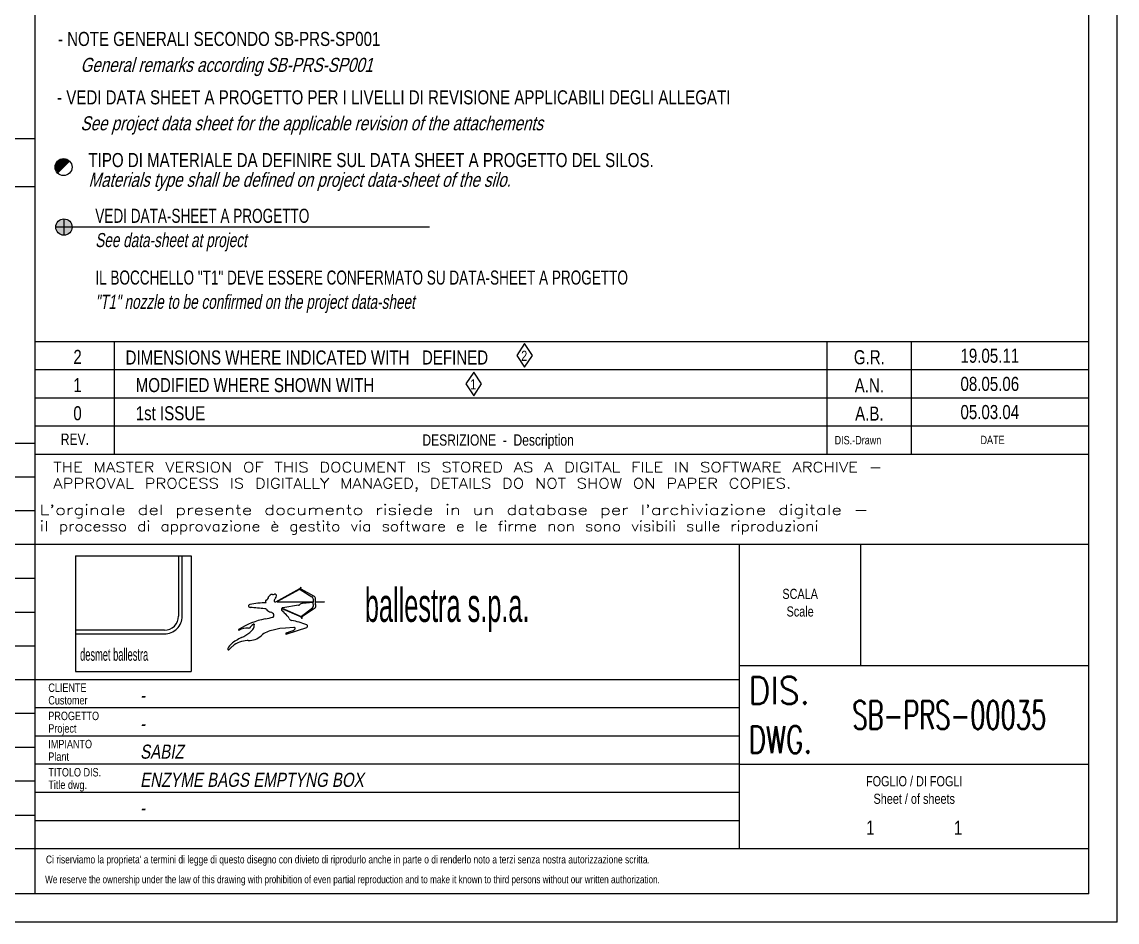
# Model space of a CAD drawing. Extents: x 0 to 8410, y 0 to 5940.
# Drawn here: x 6466 to 8410, y 0 to 1598 of the extents above; entities that cross this region are included whole.
import ezdxf
from ezdxf.enums import TextEntityAlignment as Align

# ---------------------------------------------------------------- set-up
doc = ezdxf.new("R2010")
doc.units = 0
doc.header["$LTSCALE"] = 10
doc.header["$MEASUREMENT"] = 0
doc.layers.add('P-606E', color=7, linetype='Continuous')
doc.styles.add('COMPLEX', font='txt.shx')
doc.styles.add('SIMPLEX_M', font='txt.shx', dxfattribs={"width": 0.88})

msp = doc.modelspace()

# ---------------------------------------------------------------- hatches: boundary and pattern name
at = {"layer": 'P-606E', "linetype": 'Continuous'}
h = msp.add_hatch(dxfattribs=at)
h.set_pattern_fill('_U', color=4, angle=45, style=0, pattern_type=0)
h.set_pattern_definition([(45, (0, 0), (-0.70710678, 0.70710678), [])])
h.paths.add_polyline_path([(6551.0029, 1350.5501), (6550.2192, 1351.2797), (6549.3854, 1351.9516), (6548.5059, 1352.5623), (6547.585, 1353.1086), (6546.6275, 1353.5879), (6545.6382, 1353.9977), (6544.6223, 1354.3358), (6543.5847, 1354.6007), (6542.531, 1354.7908), (6541.4664, 1354.9052), (6540.3963, 1354.9434), (6539.3262, 1354.9052), (6538.2615, 1354.7908), (6537.2078, 1354.6007), (6536.1703, 1354.3358), (6535.1543, 1353.9977), (6534.165, 1353.5879), (6533.2075, 1353.1086), (6532.2867, 1352.5623), (6531.4071, 1351.9516), (6530.5734, 1351.2797), (6529.7897, 1350.5501), (6529.06, 1349.7664), (6528.3881, 1348.9326), (6527.7775, 1348.0531), (6527.2311, 1347.1322), (6526.7518, 1346.1747), (6526.342, 1345.1854), (6526.0039, 1344.1694), (6525.7391, 1343.1319), (6525.5489, 1342.0782), (6525.4345, 1341.0135), (6525.3963, 1339.9434), (6525.4345, 1338.8734), (6525.5489, 1337.8087), (6525.7391, 1336.755), (6526.0039, 1335.7175), (6526.342, 1334.7015), (6526.7518, 1333.7122), (6527.2311, 1332.7547), (6527.7775, 1331.8338), (6528.3881, 1330.9543), (6529.06, 1330.1205), (6529.7897, 1329.3368)])
h = msp.add_hatch(color=6, dxfattribs=at)
edge = h.paths.add_edge_path()
edge.add_arc((6540.9555, 1233.5457), 14.4408, 0, 360)

# ---------------------------------------------------------------- linework, layer by layer
at = {"layer": 'P-606E', "color": 6, "linetype": 'Continuous'}
for p, q in [((8410, 0), (8410, 5940)), ((7189.9453, 1233.5457), (6555.3963, 1233.5457)), ((8360, 1030), (6490, 1030)), ((7358.5956, 1026.6377), (7344.7207, 1005.6377)), ((7372.4705, 1005.6377), (7358.5956, 1026.6377)), ((7895.3703, 830), (7895.3703, 1030)), ((8045.3703, 830), (8045.3703, 1030)), ((7344.7207, 1005.6377), (7358.5956, 984.6377)), ((7358.5956, 984.6377), (7372.4705, 1005.6377)), ((8360, 980), (6490, 980)), ((7268.1323, 976.1227), (7254.2574, 955.1227)), ((7282.0072, 955.1227), (7268.1323, 976.1227)), ((7254.2574, 955.1227), (7268.1323, 934.1227)), ((7268.1323, 934.1227), (7282.0072, 955.1227)), ((8360, 930), (6490, 930)), ((4590, 790), (6490, 790)), ((6490, 730), (4590, 730)), ((6490, 670), (3480, 670)), ((6561.5612, 650.3092), (6766.8704, 650.3092)), ((6561.5612, 650.3092), (6561.5612, 445)), ((6744.1296, 650.3092), (6744.1296, 542.8429)), ((6750.7849, 542.8429), (6750.7849, 650.3092)), ((6766.8704, 650.3092), (6766.8704, 445)), ((6490, 610), (3480, 610)), ((6917.2393, 568.4039), (6959.3858, 591.8047)), ((6919.4999, 568.8296), (6959.5376, 591.0595)), ((6961.1897, 594.2599), (6959.4092, 592.0003)), ((6960.4168, 590.2918), (6980.967, 577.3528)), ((6984.5335, 578.592), (6962.0579, 590.9937)), ((6919.5937, 568.4172), (6983.0634, 568.5192)), ((6983.1394, 566.9593), (6964.4304, 565.4865)), ((6983.0337, 573.7058), (6983.041, 568.9793)), ((6983.041, 568.9793), (6983.0634, 568.5192)), ((6983.1394, 566.9593), (6983.1671, 566.3904)), ((6983.6163, 561.4164), (6983.1671, 566.3904)), ((6986.9482, 569.014), (6986.9686, 568.5254)), ((6986.9686, 568.5254), (7003.369, 568.5517)), ((7003.369, 568.5517), (6987.0213, 567.2649)), ((6987.0213, 567.2649), (6987.044, 566.721)), ((3480, 550), (6490, 550)), ((6871.1065, 558.5196), (6871.1662, 558.5196)), ((6927.6152, 556.3895), (6961.8129, 541.7418)), ((6928.2104, 556.9164), (6962.1459, 542.3811)), ((6956.9912, 562.1989), (6929.3919, 557.9692)), ((6962.67, 542.7652), (6981.9039, 557.5902)), ((6985.5717, 556.694), (6964.3701, 542.2216)), ((6963.8148, 538.888), (6961.8285, 540.9689)), ((6719.4482, 518.1616), (6561.5612, 518.1616)), ((6561.5612, 511.5063), (6719.4482, 511.5063)), ((6851.7608, 518.1614), (6851.9589, 518.1979)), ((6868.3854, 521.7599), (6867.8066, 521.913)), ((6869.6457, 521.1586), (6868.3854, 521.7599)), ((6924.1415, 520.8057), (6912.4507, 518.3433)), ((6934.3703, 521.8144), (6924.1415, 520.8057)), ((6949.1629, 523.0775), (6934.3703, 521.8144)), ((6936.8117, 511.1298), (6935.1005, 511.0548)), ((6936.096, 513.3372), (6944.2153, 516.2754)), ((6971.27, 522.0826), (6936.8117, 511.1298)), ((6490, 490), (3480, 490)), ((6838.5331, 488.0785), (6835.6142, 484.9757)), ((6866.3271, 499.9341), (6856.0681, 497.9556)), ((6868.0684, 499.9424), (6866.3271, 499.9341)), ((6831.6299, 484.2125), (6831.6143, 484.6082)), ((6835.6142, 484.9757), (6833.4627, 483.2622)), ((6490, 430), (3480, 430)), ((6561.5612, 445), (6766.8704, 445)), ((6490, 370), (3480, 370)), ((7740, 380), (6490, 380)), ((7740, 330), (6490, 330)), ((6490, 310), (3480, 310)), ((7740, 280), (6490, 280)), ((6490, 250), (3480, 250)), ((7740, 230), (6490, 230)), ((3480, 190), (6490, 190)), ((7740, 180), (6490, 180)), ((6490, 130), (3480, 130)), ((8410, 0), (0, 0))]:
    msp.add_line(p, q, dxfattribs=at)
at = {"layer": 'P-606E', "color": 3, "linetype": 'Continuous'}
for p, q in [((8360, 50), (8360, 5890)), ((6490, 50), (6490, 3590)), ((6490, 1389.9787), (4830, 1389.9787)), ((6490, 1305), (4830, 1305)), ((8360, 880), (6490, 880)), ((3480, 850), (6490, 850)), ((8360, 830), (6490, 830)), ((8360, 670), (6490, 670)), ((7740, 130), (7740, 670)), ((7955, 455), (7955, 670)), ((8360, 455), (7740, 455)), ((7740, 430), (6490, 430)), ((7740, 280), (8360, 280)), ((8360, 130), (6490, 130)), ((8360, 50), (50, 50))]:
    msp.add_line(p, q, dxfattribs=at)
at = {"layer": 'P-606E', "color": 4, "linetype": 'Continuous'}
for p, q in [((6529.7897, 1329.3368), (6551.0029, 1350.5501)), ((6630, 1030), (6630, 830))]:
    msp.add_line(p, q, dxfattribs=at)
at = {"layer": 'P-606E', "color": 5, "linetype": 'Continuous'}
for p, q in [((6540.9555, 1247.9865), (6540.9555, 1219.105)), ((6555.3963, 1233.5457), (6526.5147, 1233.5457))]:
    msp.add_line(p, q, dxfattribs=at)
at = {"layer": 'P-606E', "color": 4, "linetype": 'Continuous'}
msp.add_circle((6540.3963, 1339.9434), 15, dxfattribs=at)
at = {"layer": 'P-606E', "color": 6, "linetype": 'Continuous'}
msp.add_circle((6540.9555, 1233.5457), 14.4408, dxfattribs=at)
for centre, radius, start, end in [((6960.8925, 591.7236), 1.5089, 169.4337326, 176.9196542), ((6960.8925, 591.7237), 1.5089, 206.1150455, 251.6232785), ((6962.8381, 592.9496), 2.1057, 141.5201873, 248.2534708), ((6871.1363, 561.142), 2.6226, 97.7744685, 279.8195002), ((6901.8621, 407.4529), 159.348, 90.6717671, 101.247517), ((6901.0964, 569.1669), 2.6202, 112.0302087, 245.114124), ((6896.978, 578.2735), 7.3773, 295.1529294, 353.4605911), ((6910.9086, 573.9374), 7.4699, 89.6705546, 152.0954279), ((6911.2787, 591.4261), 10.0243, 268.1298196, 291.066298), ((6915.3534, 569.6188), 1.2809, 176.5320756, 254.1878235), ((6921.3576, 569.1285), 7.3048, 130.7635331, 175.5417787), ((6915.4688, 579.3167), 2.8169, 355.604175, 102.0247912), ((6916.0628, 575.951), 7.6382, 262.0352931, 278.8603907), ((6908.0436, 580.4538), 10.3228, 325.8651, 352.468587), ((6919.5935, 568.634), 0.2168, 115.5548518, 270.0745073), ((6964.6556, 557.8165), 7.6733, 91.6819412, 134.0725982), ((6978.7534, 573.6893), 4.2803, 0.2209447, 58.857603), ((6982.0454, 573.1052), 6.0245, 46.1259243, 65.6062393), ((6982.5948, 574.3416), 4.7748, 340.150955, 40.5878224), ((6994.3217, 570.5958), 7.5413, 163.6369127, 192.1078741), ((6995.4585, 565.8969), 8.4548, 174.4063794, 199.3493516), ((6667.1508, -1643.5564), 2211.5831, 84.02194, 84.696161), ((6897.2988, 551.1738), 4.8294, 51.2510559, 87.8263035), ((6911.4728, 564.2373), 14.5184, 219.8188116, 255.9921639), ((6905.4985, 541.46), 9.0321, 25.5256842, 74.1950933), ((6910.1326, 544.397), 3.6438, 304.652834, 15.1950946), ((6929.4793, 555.1414), 2.6674, 158.6783097, 207.2487598), ((6927.4118, 556.0117), 0.429, 61.702288, 166.5877278), ((6929.3827, 555.3686), 2.6968, 212.4879153, 217.8998994), ((6945.2569, 568.9169), 23.5641, 220.1849051, 229.7711669), ((6928.4375, 557.1944), 0.3589, 107.6855314, 230.7593991), ((6930.2597, 554.3141), 3.7568, 103.3560673, 120.9358946), ((6925.5323, 544.6158), 7.7542, 22.3616201, 54.4722376), ((6919.9128, 527.8189), 23.5274, 27.404525, 57.068093), ((6956.868, 565.4128), 3.2162, 272.1944894, 319.6277307), ((6979.3536, 561.0278), 4.2804, 306.5713746, 5.207929), ((6982.362, 561.7889), 6.0216, 302.2098419, 305.6865122), ((6982.5622, 561.9302), 6.0246, 303.3554134, 322.8357297), ((6983.2976, 560.7945), 4.7748, 328.3739554, 28.8108211), ((6719.4483, 542.8429), 31.3367, 269.9999572, 0.0000428), ((6719.4483, 542.8429), 24.6813, 269.999957, 0.000043), ((6924.9601, 400.4351), 140.1536, 101.1111115, 121.4952396), ((6897.4297, 500.7734), 34.4602, 125.4739845, 143.732215), ((6877.9023, 527.795), 1.1435, 66.1588519, 114.3241915), ((6916.0706, 523.7469), 38.0487, 172.3059813, 181.0190432), ((6870.716, 682.1406), 146.7287, 280.6968722, 286.4247811), ((6945.8892, 540.9552), 5.5878, 204.3884141, 260.4473816), ((6900.3029, 327.3814), 212.8023, 70.372521, 77.885788), ((6963.279, 541.3847), 1.5089, 166.3107362, 195.9933791), ((6963.279, 541.3847), 1.5089, 113.8068943, 138.6735407), ((6965.3318, 540.3483), 2.1057, 117.1750314, 223.9083298), ((6969.5821, 525.7256), 4.0151, 294.8579602, 346.4204743), ((6969.9998, 524.8249), 3.4855, 359.3094171, 59.2099537), ((6851.6334, 518.7763), 0.6279, 155.2149117, 281.7055548), ((6853.4284, 517.9707), 2.5954, 130.5832158, 155.6803239), ((6868.8873, 481.6433), 40.2841, 91.5373241, 114.8488342), ((6827.0672, 567.5237), 69.027, 294.991375, 309.502304), ((6869.5998, 530.7424), 30.8381, 267.1535844, 313.2600243), ((6846.858, 543.5171), 37.9144, 309.5027385, 323.8051896), ((6875.421, 522.7827), 2.6228, 320.8668846, 6.2932514), ((6919.2152, 475.2646), 43.6066, 98.9241752, 130.7798281), ((6936.213, 511.7002), 1.6412, 94.0906193, 182.6667181), ((6935.1821, 511.6588), 0.6095, 183.2873957, 262.3005714), ((6941.9096, 527.8926), 11.8437, 281.2256954, 321.422311), ((6949.4958, 520.7857), 2.3158, 47.6187889, 98.2652776), ((6949.6335, 521.4186), 1.7853, 329.3006209, 37.1350021), ((6865.9702, 464.5481), 40.269, 118.9418374, 148.0496404), ((6850.0041, 477.5666), 15.5591, 127.7338103, 137.498028), ((6878.9727, 437.5149), 64.9828, 114.0186761, 126.3219111), ((6883.5933, 441.6193), 68.9983, 113.3646647, 122.5368208), ((6858.7594, 482.8199), 15.3731, 100.0824672, 113.9352895), ((6834.6922, 484.7855), 3.083, 159.6451481, 183.2963031), ((6832.9396, 484.1362), 1.3119, 176.6647818, 232.8365046), ((6832.6425, 484.4223), 1.4208, 249.5918092, 305.2604459)]:
    msp.add_arc(centre, radius, start, end, dxfattribs=at)

# ---------------------------------------------------------------- texts
at = {"layer": 'P-606E', "color": 2, "linetype": 'Continuous'}
for s, width, p in [('- NOTE GENERALI SECONDO SB-PRS-SP001', 0.8, (6530.3359, 1554.9322)), ('- VEDI DATA SHEET A PROGETTO PER I LIVELLI DI REVISIONE APPLICABILI DEGLI ALLEGATI', 0.8, (6528.8073, 1451.2831)), ('TIPO DI MATERIALE DA DEFINIRE SUL DATA SHEET A PROGETTO DEL SILOS.', 0.8, (6584.5216, 1339.9435)), ('VEDI DATA-SHEET A PROGETTO', 0.72, (6596.6763, 1241.0335)), ('IL BOCCHELLO "T1" DEVE ESSERE CONFERMATO SU DATA-SHEET A PROGETTO', 0.72, (6596.6763, 1131.4259)), ('19.05.11', 0.8, (8132.0688, 992.7039)), ('08.05.06', 0.8, (8132.0688, 942.7039)), ('05.03.04', 0.8, (8132.0688, 892.7039))]:
    msp.add_text(s, height=25, dxfattribs=dict(at, width=width)).set_placement(p)
at = {"layer": 'P-606E', "color": 4, "linetype": 'Continuous'}
for s, oblique, width, p in [('General remarks according SB-PRS-SP001', 15, 0.8, (6570.3335, 1508.8444)), ('See project data sheet for the applicable revision of the attachements', 15, 0.8, (6570.3335, 1405.1954)), ('Materials type shall be defined on project data-sheet of the silo.', 15, 0.8, (6584.5216, 1304.9435)), ('See data-sheet at project', 10, 0.72, (6596.6763, 1197.9589)), ('"T1" nozzle to be confirmed on the project data-sheet', 10, 0.72, (6596.6763, 1088.3514))]:
    msp.add_text(s, height=25, dxfattribs=dict(at, oblique=oblique, width=width)).set_placement(p)
for s, height, width, p in [('2', 25, 0.8, (6557.7212, 990.6036)), ('DIMENSIONS WHERE INDICATED WITH   DEFINED', 25, 0.8, (6650.3764, 989.5709)), ('2', 18, 0.8, (7352.4465, 995.9988)), ('1', 25, 0.8, (6557.7212, 940.6036)), ('MODIFIED WHERE SHOWN WITH', 25, 0.8, (6668.3644, 940.6036)), ('1', 18, 0.8, (7261.9832, 945.4837)), ('0', 25, 0.8, (6557.7212, 890.6036)), ('1st ISSUE', 25, 0.8, (6668.3644, 890.6036)), ('ballestra s.p.a.', 60, 0.56, (7075.0145, 532.7922))]:
    msp.add_text(s, height=height, dxfattribs=dict(at, width=width)).set_placement(p)
at = {"layer": 'P-606E', "color": 4, "linetype": 'Continuous', "width": 0.8}
for s, p in [('G.R.', (7970.3703, 990)), ('A.N.', (7970.3703, 940)), ('A.B.', (7970.3703, 890))]:
    msp.add_text(s, height=25, dxfattribs=at).set_placement(p, align=Align.CENTER)
at = {"layer": 'P-606E', "color": 6, "linetype": 'Continuous'}
for s, height, width, p in [('REV.', 20, 0.8, (6535.4337, 847.0083)), ('DESRIZIONE  -  Description', 20, 0.8, (7177.1503, 845.5496)), ('DIS.-Drawn', 15, 0.8, (7908.6369, 847.8362)), ('DATE', 15, 0.8, (8167.5542, 848.2581)), ('desmet ballestra', 22, 0.56, (6569.6696, 463.8141)), ('CLIENTE', 15, 0.8, (6513.2874, 408.4731)), ('Customer', 15, 0.8, (6513.2874, 386.2273)), ('PROGETTO', 15, 0.8, (6513.2874, 358.4731)), ('Project', 15, 0.8, (6513.2874, 336.2273)), ('IMPIANTO', 15, 0.8, (6513.2874, 308.4731)), ('Plant', 15, 0.8, (6513.2874, 286.2273)), ('TITOLO DIS.', 15, 0.8, (6513.2874, 258.4731)), ('Title dwg.', 15, 0.8, (6513.2874, 236.2273)), ("Ci riserviamo la proprieta' a termini di legge di questo disegno con divieto di riprodurlo anche in parte o di renderlo noto a terzi senza nostra autorizzazione scritta.", 14, 0.8, (6509.0478, 104.1394)), ('We reserve the ownership under the law of this drawing with prohibition of even partial reproduction and to make it known to third persons without our written authorization.', 13.5, 0.8, (6507.5876, 69.0185))]:
    msp.add_text(s, height=height, dxfattribs=dict(at, width=width)).set_placement(p)
at = {"layer": 'P-606E', "color": 4, "linetype": 'Continuous', "width": 0.8}
for s, height, p in [('SCALA', 18, (7847.5, 582.5)), ('Scale', 18, (7847.5, 551.3584)), ('1', 25, (7972, 167.5)), ('1', 25, (8128, 167.5))]:
    msp.add_text(s, height=height, dxfattribs=at).set_placement(p, align=Align.MIDDLE_CENTER)
at = {"layer": 'P-606E', "color": 4, "linetype": 'Continuous', "style": 'COMPLEX', "width": 0.9}
msp.add_text('DIS.', height=48, dxfattribs=at).set_placement((7755.7154, 435), align=Align.TOP_LEFT)
at = {"layer": 'P-606E', "color": 5, "linetype": 'Continuous', "oblique": 10, "width": 0.8}
for p in [(6676.2663, 390), (6676.2663, 340), (6676.2663, 190)]:
    msp.add_text('-', height=25, dxfattribs=at).set_placement(p)
at = {"layer": 'P-606E', "color": 4, "linetype": 'Continuous', "style": 'COMPLEX', "width": 0.63}
msp.add_text('SB-PRS-00035', height=50, dxfattribs=at).set_placement((7940, 367.5), align=Align.MIDDLE_LEFT)
at = {"layer": 'P-606E', "color": 4, "linetype": 'Continuous', "style": 'COMPLEX', "width": 0.72}
msp.add_text('DWG.', height=48, dxfattribs=at).set_placement((7755.7154, 300))
at = {"layer": 'P-606E', "color": 2, "linetype": 'Continuous', "oblique": 10, "width": 0.8}
for s, p in [('SABIZ', (6676.2663, 290)), ('ENZYME BAGS EMPTYNG BOX', (6676.2663, 240))]:
    msp.add_text(s, height=25, dxfattribs=at).set_placement(p)
at = {"layer": 'P-606E', "color": 6, "linetype": 'Continuous', "width": 0.8}
for s, p in [('FOGLIO / DI FOGLI', (8050, 250)), ('Sheet / of sheets', (8050, 218.8584))]:
    msp.add_text(s, height=18, dxfattribs=at).set_placement(p, align=Align.MIDDLE_CENTER)
at = {"layer": 'P-606E', "color": 4, "linetype": 'Continuous', "insert": (6522.1861, 764.2381), "char_height": 18, "attachment_point": 7, "line_spacing_factor": 0.96, "style": 'SIMPLEX_M'}
msp.add_mtext('\\W1.188;THE MASTER VERSION OF THIS DOCUMENT IS STORED AS A DIGITAL FILE IN SOFTWARE ARCHIVE -\\PAPPROVAL PROCESS IS DIGITALLY MANAGED, DETAILS DO NOT SHOW ON PAPER COPIES.', dxfattribs=at)
at = {"layer": 'P-606E', "color": 6, "linetype": 'Continuous', "insert": (6497.766, 687.8396), "char_height": 18, "attachment_point": 7, "line_spacing_factor": 0.96, "style": 'SIMPLEX_M'}
msp.add_mtext("{\\W1.32;L'orginale del presente documento risiede in un database per l'archiviazione digitale -\\Pil\\W1.12; processo di approvazione è gestito via software e le firme non sono visibili sulle riproduzioni}", dxfattribs=at)

doc.saveas('drawing.dxf')
